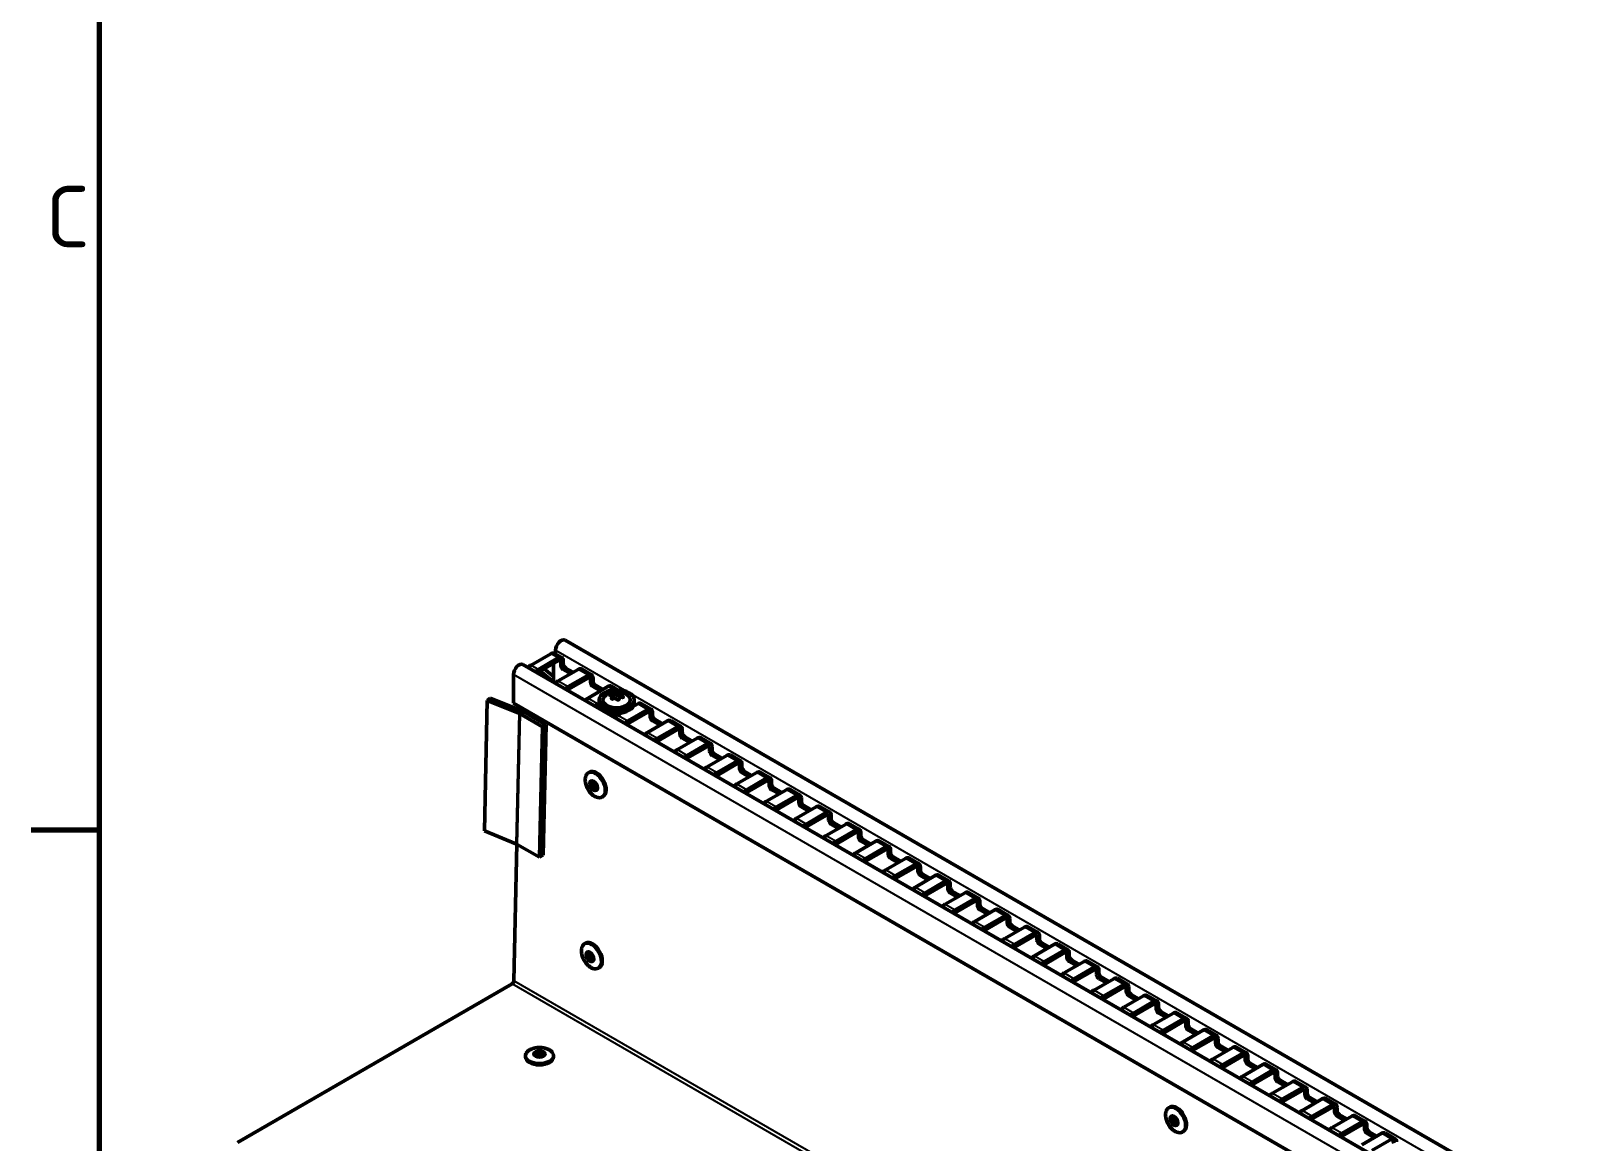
# Model space of a CAD drawing. Header units: millimetres. Extents: x 0 to 2181, y -65 to 1050.
# Drawn here: x 15.3 to 237, y 305.6 to 464 of the extents above; entities that cross this region are included whole.
import ezdxf

# ---------------------------------------------------------------- set-up
doc = ezdxf.new("R2010")
doc.units = ezdxf.units.MM
doc.header["$LTSCALE"] = 2.5
for name, color, linetype, lineweight in [('Rahmen (ISO)', 7, 'Continuous', 70), ('Sichtbar (ISO)', 7, 'Continuous', 50), ('Sichtbar schmal (ISO)', 7, 'Continuous', 25)]:
    doc.layers.add(name, color=color, linetype=linetype, lineweight=lineweight)
doc.styles.add('Notiztext (DIN)', font='isocpeur.ttf')

# ---------------------------------------------------------------- blocks, each defined once
blk = doc.blocks.new('Ränder Standardrahmen')
at = {"layer": 'Rahmen (ISO)'}
blk.add_line((10, 140), (6.1, 140), dxfattribs=at)
at = {"layer": 'Rahmen (ISO)', "flags": 128}
blk.add_lwpolyline([(10, 10), (10, 410), (584, 410), (584, 10), (10, 10)], dxfattribs=at)
at = {"layer": 'Rahmen (ISO)', "color": 179, "insert": (6.927, 173.25), "char_height": 3.5, "attachment_point": 7, "style": 'Notiztext (DIN)'}
blk.add_mtext('C', dxfattribs=at)

msp = doc.modelspace()

# ---------------------------------------------------------------- linework, layer by layer
at = {"layer": 'Sichtbar (ISO)'}
for p, q in [((444.575, 173.188), (91.375, 377.108)), ((86.516, 373.551), (89.344, 375.184)), ((90.905, 374.621), (89.844, 375.234)), ((90.017, 375.675), (90.017, 375.134)), ((438.564, 169.718), (85.365, 373.638)), ((87.576, 372.939), (90.405, 374.572)), ((90.405, 374.164), (87.576, 372.531)), ((87.709, 372.607), (87.709, 372.285)), ((89.698, 371.171), (87.854, 372.691)), ((88.393, 373.002), (89.698, 371.926)), ((89.698, 371.137), (89.698, 373.755)), ((93.233, 372.939), (90.405, 371.306)), ((90.758, 373.551), (90.758, 373.96)), ((91.112, 374.164), (91.112, 373.755)), ((92.173, 372.327), (91.112, 372.939)), ((91.465, 373.143), (92.526, 372.531)), ((95.147, 372.172), (93.733, 372.988)), ((84.007, 372.205), (84.007, 368.122)), ((91.819, 370.489), (94.647, 372.122)), ((94.647, 371.714), (91.819, 370.081)), ((97.476, 370.489), (94.647, 368.856)), ((95.001, 371.102), (95.001, 371.51)), ((95.354, 371.714), (95.354, 371.306)), ((96.415, 369.877), (95.354, 370.489)), ((95.708, 370.694), (96.769, 370.081)), ((98.854, 370.032), (97.976, 370.539)), ((80.28, 368.527), (79.863, 349.922)), ((80.71, 368.866), (80.28, 368.527)), ((80.28, 368.527), (84.785, 366.685)), ((85.215, 367.024), (80.71, 368.866)), ((96.213, 368.591), (96.213, 368.142)), ((98.062, 368.726), (98.062, 369.039)), ((98.35, 369.331), (98.35, 369.62)), ((99.077, 368.707), (99.077, 368.712)), ((99.364, 369.043), (99.364, 369.372)), ((101.213, 368.591), (101.213, 368.142)), ((84.007, 368.122), (437.206, 164.202)), ((84.95, 367.578), (84.94, 367.136)), ((84.952, 366.604), (88.134, 364.767)), ((85.482, 366.894), (88.664, 365.057)), ((96.062, 368.04), (96.213, 368.128)), ((96.298, 367.768), (96.062, 367.632)), ((97.983, 366.553), (97.983, 366.415)), ((98.16, 366.443), (98.008, 366.537)), ((99.534, 366.779), (98.89, 366.407)), ((100.304, 365.59), (103.133, 367.223)), ((103.133, 366.815), (100.304, 365.182)), ((101.718, 368.04), (101.075, 367.668)), ((103.633, 367.273), (102.218, 368.089)), ((103.486, 366.203), (103.486, 366.611)), ((103.84, 366.815), (103.84, 366.407)), ((88.134, 364.767), (87.717, 346.161)), ((88.134, 364.767), (88.664, 365.057)), ((88.664, 365.057), (88.247, 346.451)), ((105.961, 365.59), (103.133, 363.957)), ((104.9, 364.978), (103.84, 365.59)), ((104.193, 365.795), (105.254, 365.182)), ((104.547, 363.141), (107.375, 364.774)), ((107.375, 364.366), (104.547, 362.733)), ((107.875, 364.823), (106.461, 365.64)), ((107.729, 363.753), (107.729, 364.162)), ((108.082, 364.366), (108.082, 363.957)), ((110.204, 363.141), (107.375, 361.508)), ((109.143, 362.529), (108.082, 363.141)), ((108.436, 363.345), (109.497, 362.733)), ((108.79, 360.691), (111.618, 362.324)), ((111.618, 361.916), (108.79, 360.283)), ((112.118, 362.374), (110.704, 363.19)), ((111.972, 361.304), (111.972, 361.712)), ((112.325, 361.916), (112.325, 361.508)), ((114.446, 360.691), (111.618, 359.058)), ((113.386, 360.079), (112.325, 360.691)), ((112.679, 360.896), (113.739, 360.283)), ((113.032, 358.242), (115.861, 359.875)), ((115.861, 359.467), (113.032, 357.834)), ((116.361, 359.924), (114.946, 360.741)), ((116.568, 359.467), (116.568, 359.058)), ((94.74, 358.255), (94.845, 358.313)), ((118.689, 358.242), (115.861, 356.609)), ((116.214, 358.854), (116.214, 359.263)), ((117.628, 357.63), (116.568, 358.242)), ((116.921, 358.446), (117.982, 357.834)), ((117.275, 355.792), (120.103, 357.425)), ((120.603, 357.475), (119.189, 358.292)), ((120.103, 357.017), (117.275, 355.384)), ((122.932, 355.792), (120.103, 354.159)), ((120.457, 356.405), (120.457, 356.813)), ((120.81, 357.017), (120.81, 356.609)), ((121.871, 355.18), (120.81, 355.792)), ((121.164, 355.997), (122.225, 355.384)), ((121.517, 353.343), (124.346, 354.976)), ((124.846, 355.026), (123.432, 355.842)), ((96.66, 354.746), (96.765, 354.804)), ((124.346, 354.568), (121.517, 352.935)), ((127.174, 353.343), (124.346, 351.71)), ((124.699, 353.955), (124.699, 354.364)), ((125.053, 354.568), (125.053, 354.159)), ((126.114, 352.731), (125.053, 353.343)), ((125.407, 353.547), (126.467, 352.935)), ((129.089, 352.576), (127.674, 353.393)), ((125.76, 350.894), (128.589, 352.526)), ((128.589, 352.118), (125.76, 350.485)), ((131.417, 350.894), (128.589, 349.261)), ((128.942, 351.506), (128.942, 351.914)), ((129.296, 352.118), (129.296, 351.71)), ((130.356, 350.281), (129.296, 350.894)), ((129.649, 351.098), (130.71, 350.485)), ((133.331, 350.127), (131.917, 350.943)), ((79.863, 349.922), (84.368, 348.08)), ((130.003, 348.444), (132.831, 350.077)), ((132.831, 349.669), (130.003, 348.036)), ((135.66, 348.444), (132.831, 346.811)), ((133.185, 349.056), (133.185, 349.465)), ((133.538, 349.669), (133.538, 349.261)), ((134.599, 347.832), (133.538, 348.444)), ((133.892, 348.648), (134.952, 348.036)), ((137.574, 347.677), (136.16, 348.494)), ((84.512, 348.011), (84.077, 328.555)), ((84.535, 347.998), (87.717, 346.161)), ((87.717, 346.161), (88.247, 346.451)), ((134.245, 345.995), (137.074, 347.628)), ((137.074, 347.219), (134.245, 345.586)), ((139.902, 345.995), (137.074, 344.362)), ((137.427, 346.607), (137.427, 347.015)), ((137.781, 347.219), (137.781, 346.811)), ((138.842, 345.382), (137.781, 345.995)), ((138.134, 346.199), (139.195, 345.586)), ((141.816, 345.228), (140.402, 346.044)), ((138.488, 343.545), (141.316, 345.178)), ((141.316, 344.77), (138.488, 343.137)), ((141.67, 344.157), (141.67, 344.566)), ((142.024, 344.77), (142.024, 344.362)), ((144.145, 343.545), (141.316, 341.912)), ((143.084, 342.933), (142.024, 343.545)), ((142.377, 343.749), (143.438, 343.137)), ((142.731, 341.096), (145.559, 342.729)), ((145.559, 342.32), (142.731, 340.687)), ((146.059, 342.778), (144.645, 343.595)), ((145.913, 341.708), (145.913, 342.116)), ((146.266, 342.32), (146.266, 341.912)), ((148.388, 341.096), (145.559, 339.463)), ((147.327, 340.483), (146.266, 341.096)), ((146.62, 341.3), (147.68, 340.687)), ((146.973, 338.646), (149.802, 340.279)), ((149.802, 339.871), (146.973, 338.238)), ((150.302, 340.329), (148.888, 341.145)), ((150.155, 339.258), (150.155, 339.667)), ((150.509, 339.871), (150.509, 339.463)), ((152.63, 338.646), (149.802, 337.013)), ((151.569, 338.034), (150.509, 338.646)), ((150.862, 338.85), (151.923, 338.238)), ((151.216, 336.197), (154.044, 337.83)), ((154.044, 337.421), (151.216, 335.788)), ((154.544, 337.879), (153.13, 338.696)), ((154.398, 336.809), (154.398, 337.217)), ((154.751, 337.421), (154.751, 337.013)), ((156.873, 336.197), (154.044, 334.564)), ((155.812, 335.584), (154.751, 336.197)), ((155.105, 336.401), (156.166, 335.788)), ((155.459, 333.747), (158.287, 335.38)), ((158.287, 334.972), (155.459, 333.339)), ((158.787, 335.43), (157.373, 336.246)), ((158.994, 334.972), (158.994, 334.564)), ((94.194, 333.862), (94.299, 333.919)), ((161.115, 333.747), (158.287, 332.114)), ((158.641, 334.359), (158.641, 334.768)), ((160.055, 333.135), (158.994, 333.747)), ((159.348, 333.951), (160.408, 333.339)), ((159.701, 331.298), (162.53, 332.931)), ((163.03, 332.98), (161.615, 333.797)), ((162.53, 332.522), (159.701, 330.889)), ((165.358, 331.298), (162.53, 329.665)), ((162.883, 331.91), (162.883, 332.318)), ((163.237, 332.522), (163.237, 332.114)), ((164.297, 330.685), (163.237, 331.298)), ((163.59, 331.502), (164.651, 330.889)), ((163.944, 328.848), (166.772, 330.481)), ((167.272, 330.531), (165.858, 331.347)), ((96.114, 330.352), (96.219, 330.41)), ((166.772, 330.073), (163.944, 328.44)), ((169.601, 328.848), (166.772, 327.215)), ((167.126, 329.46), (167.126, 329.869)), ((167.479, 330.073), (167.479, 329.665)), ((168.54, 328.236), (167.479, 328.848)), ((167.833, 329.052), (168.894, 328.44)), ((171.515, 328.081), (170.101, 328.898)), ((83.812, 328.103), (44.674, 305.507)), ((168.186, 326.399), (171.015, 328.032)), ((171.015, 327.623), (168.186, 325.99)), ((173.843, 326.399), (171.015, 324.766)), ((171.368, 327.011), (171.368, 327.419)), ((171.722, 327.623), (171.722, 327.215)), ((172.783, 325.786), (171.722, 326.399)), ((172.076, 326.603), (173.136, 325.99)), ((175.758, 325.632), (174.343, 326.448)), ((172.429, 323.949), (175.258, 325.582)), ((175.258, 325.174), (172.429, 323.541)), ((178.086, 323.949), (175.258, 322.316)), ((175.611, 324.561), (175.611, 324.97)), ((175.965, 325.174), (175.965, 324.766)), ((177.025, 323.337), (175.965, 323.949)), ((176.318, 324.153), (177.379, 323.541)), ((180, 323.182), (178.586, 323.999)), ((176.672, 321.5), (179.5, 323.133)), ((179.5, 322.724), (176.672, 321.091)), ((179.854, 322.112), (179.854, 322.52)), ((180.207, 322.724), (180.207, 322.316)), ((180.561, 321.704), (181.622, 321.091)), ((182.329, 321.5), (179.5, 319.867)), ((181.268, 320.887), (180.207, 321.5)), ((180.914, 319.05), (183.743, 320.683)), ((183.743, 320.275), (180.914, 318.642)), ((184.243, 320.733), (182.829, 321.549)), ((184.096, 319.663), (184.096, 320.071)), ((184.45, 320.275), (184.45, 319.867)), ((85.719, 317.704), (85.719, 317.826)), ((89.719, 317.704), (89.719, 317.826)), ((186.571, 319.05), (183.743, 317.417)), ((185.511, 318.438), (184.45, 319.05)), ((184.804, 319.254), (185.864, 318.642)), ((185.157, 316.601), (187.985, 318.234)), ((187.985, 317.825), (185.157, 316.192)), ((188.485, 318.283), (187.071, 319.1)), ((188.339, 317.213), (188.339, 317.621)), ((188.693, 317.825), (188.693, 317.417)), ((190.814, 316.601), (187.985, 314.968)), ((189.753, 315.988), (188.693, 316.601)), ((189.046, 316.805), (190.107, 316.192)), ((189.4, 314.151), (192.228, 315.784)), ((192.228, 315.376), (189.4, 313.743)), ((192.728, 315.834), (191.314, 316.65)), ((192.582, 314.764), (192.582, 315.172)), ((192.935, 315.376), (192.935, 314.968)), ((195.057, 314.151), (192.228, 312.518)), ((193.996, 313.539), (192.935, 314.151)), ((193.289, 314.355), (194.349, 313.743)), ((193.642, 311.702), (196.471, 313.335)), ((196.471, 312.926), (193.642, 311.293)), ((196.971, 313.384), (195.557, 314.201)), ((196.824, 312.314), (196.824, 312.722)), ((197.178, 312.926), (197.178, 312.518)), ((177.471, 310.49), (177.577, 310.548)), ((199.299, 311.702), (196.471, 310.069)), ((198.239, 311.089), (197.178, 311.702)), ((197.531, 311.906), (198.592, 311.293)), ((197.885, 309.252), (200.713, 310.885)), ((201.213, 310.935), (199.799, 311.751)), ((200.713, 310.477), (197.885, 308.844)), ((203.542, 309.252), (200.713, 307.619)), ((201.067, 309.865), (201.067, 310.273)), ((201.421, 310.477), (201.421, 310.069)), ((202.481, 308.64), (201.421, 309.252)), ((201.774, 309.456), (202.835, 308.844)), ((202.128, 306.803), (204.956, 308.436)), ((205.456, 308.485), (204.042, 309.302)), ((179.391, 306.981), (179.497, 307.039)), ((204.956, 308.027), (202.128, 306.394)), ((207.784, 306.803), (204.956, 305.17)), ((205.31, 307.415), (205.31, 307.823)), ((205.663, 308.027), (205.663, 307.619)), ((206.724, 306.19), (205.663, 306.803)), ((206.017, 307.007), (207.077, 306.394)), ((209.699, 306.036), (208.284, 306.852)), ((206.37, 304.353), (209.199, 305.986))]:
    msp.add_line(p, q, dxfattribs=at)
msp.add_arc((98.713, 367.121), 2.65, 56.29464, 123.70536, dxfattribs=at)
for centre, major_axis, ratio, start_param, end_param in [((90.813, 376.134), (0.562, 0.974), 0.5773503, 0, 2.3561945), ((89.344, 374.368), (0.5, 0.866), 0.5773503, 0, 0.7853982), ((84.802, 372.664), (0.562, 0.974), 0.5773503, 0, 2.3561945), ((86.516, 372.735), (0.5, 0.866), 0.5773503, 0.7853982, 1.3623182), ((87.576, 372.122), (0.5, 0.866), 0.5773503, 0.7853982, 1.3623182), ((90.405, 373.755), (0.5, 0.866), 0.5773503, 5.4977871, 7.0685835), ((90.405, 373.755), (0.25, 0.433), 0.5773503, 5.4977871, 7.0685835), ((91.112, 373.347), (0.25, -0.433), 0.5773503, 3.9269908, 5.4977871), ((91.465, 373.551), (-0.25, 0.433), 0.5773503, 0.7853982, 2.3561945), ((93.233, 372.122), (0.5, 0.866), 0.5773503, 0, 0.7853982), ((87.576, 372.122), (-0.25, -0.433), 0.5773503, 3.9269908, 4.2856084), ((90.405, 370.489), (-0.5, -0.866), 0.5773503, 3.9269908, 4.5039109), ((91.819, 369.673), (0.5, 0.866), 0.5773503, 0.7853982, 1.3623182), ((94.647, 371.306), (0.5, 0.866), 0.5773503, 5.4977871, 7.0685835), ((94.647, 371.306), (0.25, 0.433), 0.5773503, 5.4977871, 7.0685835), ((95.354, 370.898), (0.25, -0.433), 0.5773503, 3.9269908, 5.4977871), ((95.708, 371.102), (-0.25, 0.433), 0.5773503, 0.7853982, 2.3561945), ((97.476, 369.673), (0.5, 0.866), 0.5773503, 0, 0.7853982), ((91.819, 369.673), (-0.25, -0.433), 0.5773503, 3.9269908, 4.2856084), ((94.647, 368.04), (-0.5, -0.866), 0.5773503, 3.9269908, 4.5039109), ((98.713, 368.591), (1.945, 0), 0.5773503, 2.4281545, 6.9966235), ((97.927, 369.331), (0.423, 0), 0.5773503, 5.0125942, 6.2831853), ((98.501, 369.333), (-0.151, 0), 0.5773503, 3.6580464, 6.2692715), ((99.001, 369.497), (-0.423, 0), 0.5773503, 0.5164537, 2.1015401), ((99.292, 369.211), (-0.152, 0), 0.5773503, 4.2136406, 5.2431328), ((99.787, 369.043), (-0.423, 0), 0.5773503, 0, 0.2923921), ((101.718, 367.223), (0.5, 0.866), 0.5773503, 0, 0.7853982), ((84.068, 366.12), (1.25, -0.028), 0.5620392, 0.7981499, 0.9726828), ((84.068, 366.12), (-1.999, 0.045), 0.5620392, 3.9397425, 4.1142755), ((96.062, 367.223), (0.5, 0.866), 0.5773503, 0.7853982, 1.3623182), ((96.062, 367.223), (-0.25, -0.433), 0.5773503, 3.9269908, 4.2856084), ((98.713, 368.142), (2.5, 0), 0.5773503, 3.1415927, 6.2831853), ((98.713, 366.734), (-0.961, 0.167), 0.4381072, 0.2118369, 1.6700446), ((98.713, 366.203), (-0.961, 0.167), 0.4381072, 5.6981052, 6.0515341), ((98.688, 366.59), (-0.719, 0.125), 0.4381072, 0.8253758, 1.6591027), ((98.89, 365.59), (-0.5, -0.866), 0.5773503, 3.9269908, 4.5039109), ((98.713, 366.869), (0.728, -0.117), 0.4397801, 6.1779393, 6.3097207), ((98.738, 366.877), (0.719, -0.125), 0.4381072, 6.2147063, 6.3198652), ((103.133, 366.407), (0.5, 0.866), 0.5773503, 5.4977871, 7.0685835), ((103.133, 366.407), (0.25, 0.433), 0.5773503, 5.4977871, 7.0685835), ((103.84, 365.999), (0.25, -0.433), 0.5773503, 3.9269908, 5.4977871), ((104.193, 366.203), (-0.25, 0.433), 0.5773503, 0.7853982, 2.3561945), ((100.304, 364.774), (0.5, 0.866), 0.5773503, 0.7853982, 1.3623182), ((100.304, 364.774), (-0.25, -0.433), 0.5773503, 3.9269908, 4.2856084), ((103.133, 363.141), (-0.5, -0.866), 0.5773503, 3.9269908, 4.5039109), ((105.961, 364.774), (0.5, 0.866), 0.5773503, 0, 0.7853982), ((107.375, 363.957), (0.5, 0.866), 0.5773503, 5.4977871, 7.0685835), ((107.375, 363.957), (0.25, 0.433), 0.5773503, 5.4977871, 7.0685835), ((108.082, 363.549), (0.25, -0.433), 0.5773503, 3.9269908, 5.4977871), ((108.436, 363.753), (-0.25, 0.433), 0.5773503, 0.7853982, 2.3561945), ((104.547, 362.324), (0.5, 0.866), 0.5773503, 0.7853982, 1.3623182), ((104.547, 362.324), (-0.25, -0.433), 0.5773503, 3.9269908, 4.2856084), ((107.375, 360.691), (-0.5, -0.866), 0.5773503, 3.9269908, 4.5039109), ((110.204, 362.324), (0.5, 0.866), 0.5773503, 0, 0.7853982), ((111.618, 361.508), (0.5, 0.866), 0.5773503, 5.4977871, 7.0685835), ((111.618, 361.508), (0.25, 0.433), 0.5773503, 5.4977871, 7.0685835), ((112.679, 361.304), (-0.25, 0.433), 0.5773503, 0.7853982, 2.3561945), ((108.79, 359.875), (0.5, 0.866), 0.5773503, 0.7853982, 1.3623182), ((108.79, 359.875), (-0.25, -0.433), 0.5773503, 3.9269908, 4.2856084), ((112.325, 361.1), (0.25, -0.433), 0.5773503, 3.9269908, 5.4977871), ((114.446, 359.875), (0.5, 0.866), 0.5773503, 0, 0.7853982), ((115.861, 359.058), (0.5, 0.866), 0.5773503, 5.4977871, 7.0685835), ((115.861, 359.058), (0.25, 0.433), 0.5773503, 5.4977871, 7.0685835), ((95.805, 356.558), (-0.96, 1.755), 0.5922657, 3.1415927, 6.2831853), ((111.618, 358.242), (-0.5, -0.866), 0.5773503, 3.9269908, 4.5039109), ((113.032, 357.425), (0.5, 0.866), 0.5773503, 0.7853982, 1.3623182), ((113.032, 357.425), (-0.25, -0.433), 0.5773503, 3.9269908, 4.2856084), ((116.568, 358.65), (0.25, -0.433), 0.5773503, 3.9269908, 5.4977871), ((116.921, 358.854), (-0.25, 0.433), 0.5773503, 0.7853982, 2.3561945), ((118.689, 357.425), (0.5, 0.866), 0.5773503, 0, 0.7853982), ((120.103, 356.609), (0.5, 0.866), 0.5773503, 5.4977871, 7.0685835), ((120.103, 356.609), (0.25, 0.433), 0.5773503, 5.4977871, 7.0685835), ((95.805, 356.558), (0.36, -0.658), 0.5922657, 3.6122592, 5.8125188), ((115.861, 355.792), (-0.5, -0.866), 0.5773503, 3.9269908, 4.5039109), ((117.275, 354.976), (0.5, 0.866), 0.5773503, 0.7853982, 1.3623182), ((117.275, 354.976), (-0.25, -0.433), 0.5773503, 3.9269908, 4.2856084), ((120.81, 356.201), (0.25, -0.433), 0.5773503, 3.9269908, 5.4977871), ((121.164, 356.405), (-0.25, 0.433), 0.5773503, 0.7853982, 2.3561945), ((122.932, 354.976), (0.5, 0.866), 0.5773503, 0, 0.7853982), ((124.346, 354.159), (0.5, 0.866), 0.5773503, 5.4977871, 7.0685835), ((120.103, 353.343), (-0.5, -0.866), 0.5773503, 3.9269908, 4.5039109), ((121.517, 352.526), (0.5, 0.866), 0.5773503, 0.7853982, 1.3623182), ((121.517, 352.526), (-0.25, -0.433), 0.5773503, 3.9269908, 4.2856084), ((124.346, 354.159), (0.25, 0.433), 0.5773503, 5.4977871, 7.0685835), ((125.053, 353.751), (0.25, -0.433), 0.5773503, 3.9269908, 5.4977871), ((125.407, 353.955), (-0.25, 0.433), 0.5773503, 0.7853982, 2.3561945), ((127.174, 352.526), (0.5, 0.866), 0.5773503, 0, 0.7853982), ((128.589, 351.71), (0.5, 0.866), 0.5773503, 5.4977871, 7.0685835), ((124.346, 350.894), (-0.5, -0.866), 0.5773503, 3.9269908, 4.5039109), ((125.76, 350.077), (0.5, 0.866), 0.5773503, 0.7853982, 1.3623182), ((125.76, 350.077), (-0.25, -0.433), 0.5773503, 3.9269908, 4.2856084), ((128.589, 351.71), (0.25, 0.433), 0.5773503, 5.4977871, 7.0685835), ((129.296, 351.302), (0.25, -0.433), 0.5773503, 3.9269908, 5.4977871), ((129.649, 351.506), (-0.25, 0.433), 0.5773503, 0.7853982, 2.3561945), ((131.417, 350.077), (0.5, 0.866), 0.5773503, 0, 0.7853982), ((128.589, 348.444), (-0.5, -0.866), 0.5773503, 3.9269908, 4.5039109), ((130.003, 347.628), (0.5, 0.866), 0.5773503, 0.7853982, 1.3623182), ((132.831, 349.261), (0.5, 0.866), 0.5773503, 5.4977871, 7.0685835), ((132.831, 349.261), (0.25, 0.433), 0.5773503, 5.4977871, 7.0685835), ((133.538, 348.852), (0.25, -0.433), 0.5773503, 3.9269908, 5.4977871), ((133.892, 349.056), (-0.25, 0.433), 0.5773503, 0.7853982, 2.3561945), ((135.66, 347.628), (0.5, 0.866), 0.5773503, 0, 0.7853982), ((83.652, 347.515), (1.25, -0.028), 0.5620392, 0.7981499, 0.9726828), ((130.003, 347.628), (-0.25, -0.433), 0.5773503, 3.9269908, 4.2856084), ((132.831, 345.995), (-0.5, -0.866), 0.5773503, 3.9269908, 4.5039109), ((134.245, 345.178), (0.5, 0.866), 0.5773503, 0.7853982, 1.3623182), ((137.074, 346.811), (0.5, 0.866), 0.5773503, 5.4977871, 7.0685835), ((137.074, 346.811), (0.25, 0.433), 0.5773503, 5.4977871, 7.0685835), ((137.781, 346.403), (0.25, -0.433), 0.5773503, 3.9269908, 5.4977871), ((138.134, 346.607), (-0.25, 0.433), 0.5773503, 0.7853982, 2.3561945), ((139.902, 345.178), (0.5, 0.866), 0.5773503, 0, 0.7853982), ((134.245, 345.178), (-0.25, -0.433), 0.5773503, 3.9269908, 4.2856084), ((137.074, 343.545), (-0.5, -0.866), 0.5773503, 3.9269908, 4.5039109), ((141.316, 344.362), (0.5, 0.866), 0.5773503, 5.4977871, 7.0685835), ((141.316, 344.362), (0.25, 0.433), 0.5773503, 5.4977871, 7.0685835), ((142.024, 343.953), (0.25, -0.433), 0.5773503, 3.9269908, 5.4977871), ((142.377, 344.157), (-0.25, 0.433), 0.5773503, 0.7853982, 2.3561945), ((138.488, 342.729), (0.5, 0.866), 0.5773503, 0.7853982, 1.3623182), ((138.488, 342.729), (-0.25, -0.433), 0.5773503, 3.9269908, 4.2856084), ((141.316, 341.096), (-0.5, -0.866), 0.5773503, 3.9269908, 4.5039109), ((144.145, 342.729), (0.5, 0.866), 0.5773503, 0, 0.7853982), ((145.559, 341.912), (0.5, 0.866), 0.5773503, 5.4977871, 7.0685835), ((145.559, 341.912), (0.25, 0.433), 0.5773503, 5.4977871, 7.0685835), ((146.266, 341.504), (0.25, -0.433), 0.5773503, 3.9269908, 5.4977871), ((146.62, 341.708), (-0.25, 0.433), 0.5773503, 0.7853982, 2.3561945), ((142.731, 340.279), (0.5, 0.866), 0.5773503, 0.7853982, 1.3623182), ((142.731, 340.279), (-0.25, -0.433), 0.5773503, 3.9269908, 4.2856084), ((145.559, 338.646), (-0.5, -0.866), 0.5773503, 3.9269908, 4.5039109), ((148.388, 340.279), (0.5, 0.866), 0.5773503, 0, 0.7853982), ((149.802, 339.463), (0.5, 0.866), 0.5773503, 5.4977871, 7.0685835), ((149.802, 339.463), (0.25, 0.433), 0.5773503, 5.4977871, 7.0685835), ((150.862, 339.258), (-0.25, 0.433), 0.5773503, 0.7853982, 2.3561945), ((146.973, 337.83), (0.5, 0.866), 0.5773503, 0.7853982, 1.3623182), ((146.973, 337.83), (-0.25, -0.433), 0.5773503, 3.9269908, 4.2856084), ((150.509, 339.054), (0.25, -0.433), 0.5773503, 3.9269908, 5.4977871), ((152.63, 337.83), (0.5, 0.866), 0.5773503, 0, 0.7853982), ((154.044, 337.013), (0.5, 0.866), 0.5773503, 5.4977871, 7.0685835), ((154.044, 337.013), (0.25, 0.433), 0.5773503, 5.4977871, 7.0685835), ((149.802, 336.197), (-0.5, -0.866), 0.5773503, 3.9269908, 4.5039109), ((151.216, 335.38), (0.5, 0.866), 0.5773503, 0.7853982, 1.3623182), ((151.216, 335.38), (-0.25, -0.433), 0.5773503, 3.9269908, 4.2856084), ((154.751, 336.605), (0.25, -0.433), 0.5773503, 3.9269908, 5.4977871), ((155.105, 336.809), (-0.25, 0.433), 0.5773503, 0.7853982, 2.3561945), ((156.873, 335.38), (0.5, 0.866), 0.5773503, 0, 0.7853982), ((158.287, 334.564), (0.5, 0.866), 0.5773503, 5.4977871, 7.0685835), ((158.287, 334.564), (0.25, 0.433), 0.5773503, 5.4977871, 7.0685835), ((95.259, 332.165), (-0.96, 1.755), 0.5922657, 3.1415927, 6.2831853), ((154.044, 333.747), (-0.5, -0.866), 0.5773503, 3.9269908, 4.5039109), ((155.459, 332.931), (0.5, 0.866), 0.5773503, 0.7853982, 1.3623182), ((155.459, 332.931), (-0.25, -0.433), 0.5773503, 3.9269908, 4.2856084), ((158.994, 334.155), (0.25, -0.433), 0.5773503, 3.9269908, 5.4977871), ((159.348, 334.359), (-0.25, 0.433), 0.5773503, 0.7853982, 2.3561945), ((161.115, 332.931), (0.5, 0.866), 0.5773503, 0, 0.7853982), ((162.53, 332.114), (0.5, 0.866), 0.5773503, 5.4977871, 7.0685835), ((95.259, 332.165), (0.36, -0.658), 0.5922657, 3.6122592, 5.8125188), ((158.287, 331.298), (-0.5, -0.866), 0.5773503, 3.9269908, 4.5039109), ((159.701, 330.481), (0.5, 0.866), 0.5773503, 0.7853982, 1.3623182), ((159.701, 330.481), (-0.25, -0.433), 0.5773503, 3.9269908, 4.2856084), ((162.53, 332.114), (0.25, 0.433), 0.5773503, 5.4977871, 7.0685835), ((163.237, 331.706), (0.25, -0.433), 0.5773503, 3.9269908, 5.4977871), ((163.59, 331.91), (-0.25, 0.433), 0.5773503, 0.7853982, 2.3561945), ((165.358, 330.481), (0.5, 0.866), 0.5773503, 0, 0.7853982), ((166.772, 329.665), (0.5, 0.866), 0.5773503, 5.4977871, 7.0685835), ((83.812, 328.41), (-0.187, -0.325), 0.5773503, 0.7853982, 2.3300146), ((162.53, 328.848), (-0.5, -0.866), 0.5773503, 3.9269908, 4.5039109), ((163.944, 328.032), (0.5, 0.866), 0.5773503, 0.7853982, 1.3623182), ((163.944, 328.032), (-0.25, -0.433), 0.5773503, 3.9269908, 4.2856084), ((166.772, 329.665), (0.25, 0.433), 0.5773503, 5.4977871, 7.0685835), ((167.479, 329.256), (0.25, -0.433), 0.5773503, 3.9269908, 5.4977871), ((167.833, 329.46), (-0.25, 0.433), 0.5773503, 0.7853982, 2.3561945), ((169.601, 328.032), (0.5, 0.866), 0.5773503, 0, 0.7853982), ((171.015, 327.215), (0.5, 0.866), 0.5773503, 5.4977871, 7.0685835), ((166.772, 326.399), (-0.5, -0.866), 0.5773503, 3.9269908, 4.5039109), ((168.186, 325.582), (0.5, 0.866), 0.5773503, 0.7853982, 1.3623182), ((171.015, 327.215), (0.25, 0.433), 0.5773503, 5.4977871, 7.0685835), ((171.722, 326.807), (0.25, -0.433), 0.5773503, 3.9269908, 5.4977871), ((172.076, 327.011), (-0.25, 0.433), 0.5773503, 0.7853982, 2.3561945), ((173.843, 325.582), (0.5, 0.866), 0.5773503, 0, 0.7853982), ((168.186, 325.582), (-0.25, -0.433), 0.5773503, 3.9269908, 4.2856084), ((171.015, 323.949), (-0.5, -0.866), 0.5773503, 3.9269908, 4.5039109), ((172.429, 323.133), (0.5, 0.866), 0.5773503, 0.7853982, 1.3623182), ((175.258, 324.766), (0.5, 0.866), 0.5773503, 5.4977871, 7.0685835), ((175.258, 324.766), (0.25, 0.433), 0.5773503, 5.4977871, 7.0685835), ((175.965, 324.357), (0.25, -0.433), 0.5773503, 3.9269908, 5.4977871), ((176.318, 324.561), (-0.25, 0.433), 0.5773503, 0.7853982, 2.3561945), ((178.086, 323.133), (0.5, 0.866), 0.5773503, 0, 0.7853982), ((172.429, 323.133), (-0.25, -0.433), 0.5773503, 3.9269908, 4.2856084), ((175.258, 321.5), (-0.5, -0.866), 0.5773503, 3.9269908, 4.5039109), ((179.5, 322.316), (0.5, 0.866), 0.5773503, 5.4977871, 7.0685835), ((179.5, 322.316), (0.25, 0.433), 0.5773503, 5.4977871, 7.0685835), ((180.207, 321.908), (0.25, -0.433), 0.5773503, 3.9269908, 5.4977871), ((180.561, 322.112), (-0.25, 0.433), 0.5773503, 0.7853982, 2.3561945), ((182.329, 320.683), (0.5, 0.866), 0.5773503, 0, 0.7853982), ((176.672, 320.683), (0.5, 0.866), 0.5773503, 0.7853982, 1.3623182), ((176.672, 320.683), (-0.25, -0.433), 0.5773503, 3.9269908, 4.2856084), ((179.5, 319.05), (-0.5, -0.866), 0.5773503, 3.9269908, 4.5039109), ((183.743, 319.867), (0.5, 0.866), 0.5773503, 5.4977871, 7.0685835), ((183.743, 319.867), (0.25, 0.433), 0.5773503, 5.4977871, 7.0685835), ((184.45, 319.458), (0.25, -0.433), 0.5773503, 3.9269908, 5.4977871), ((184.804, 319.663), (-0.25, 0.433), 0.5773503, 0.7853982, 2.3561945), ((87.719, 317.704), (2, 0), 0.5773503, 3.1415927, 6.2831853), ((87.719, 317.704), (-0.75, 0), 0.5773503, 3.6324753, 5.7923026), ((180.914, 318.234), (0.5, 0.866), 0.5773503, 0.7853982, 1.3623182), ((180.914, 318.234), (-0.25, -0.433), 0.5773503, 3.9269908, 4.2856084), ((183.743, 316.601), (-0.5, -0.866), 0.5773503, 3.9269908, 4.5039109), ((186.571, 318.234), (0.5, 0.866), 0.5773503, 0, 0.7853982), ((187.985, 317.417), (0.5, 0.866), 0.5773503, 5.4977871, 7.0685835), ((187.985, 317.417), (0.25, 0.433), 0.5773503, 5.4977871, 7.0685835), ((188.693, 317.009), (0.25, -0.433), 0.5773503, 3.9269908, 5.4977871), ((189.046, 317.213), (-0.25, 0.433), 0.5773503, 0.7853982, 2.3561945), ((185.157, 315.784), (0.5, 0.866), 0.5773503, 0.7853982, 1.3623182), ((185.157, 315.784), (-0.25, -0.433), 0.5773503, 3.9269908, 4.2856084), ((187.985, 314.151), (-0.5, -0.866), 0.5773503, 3.9269908, 4.5039109), ((190.814, 315.784), (0.5, 0.866), 0.5773503, 0, 0.7853982), ((192.228, 314.968), (0.5, 0.866), 0.5773503, 5.4977871, 7.0685835), ((192.228, 314.968), (0.25, 0.433), 0.5773503, 5.4977871, 7.0685835), ((193.289, 314.764), (-0.25, 0.433), 0.5773503, 0.7853982, 2.3561945), ((189.4, 313.335), (0.5, 0.866), 0.5773503, 0.7853982, 1.3623182), ((189.4, 313.335), (-0.25, -0.433), 0.5773503, 3.9269908, 4.2856084), ((192.935, 314.559), (0.25, -0.433), 0.5773503, 3.9269908, 5.4977871), ((195.057, 313.335), (0.5, 0.866), 0.5773503, 0, 0.7853982), ((196.471, 312.518), (0.5, 0.866), 0.5773503, 5.4977871, 7.0685835), ((196.471, 312.518), (0.25, 0.433), 0.5773503, 5.4977871, 7.0685835), ((178.537, 308.793), (-0.96, 1.755), 0.5922657, 3.1415927, 6.2831853), ((192.228, 311.702), (-0.5, -0.866), 0.5773503, 3.9269908, 4.5039109), ((193.642, 310.885), (0.5, 0.866), 0.5773503, 0.7853982, 1.3623182), ((193.642, 310.885), (-0.25, -0.433), 0.5773503, 3.9269908, 4.2856084), ((197.178, 312.11), (0.25, -0.433), 0.5773503, 3.9269908, 5.4977871), ((197.531, 312.314), (-0.25, 0.433), 0.5773503, 0.7853982, 2.3561945), ((199.299, 310.885), (0.5, 0.866), 0.5773503, 0, 0.7853982), ((200.713, 310.069), (0.5, 0.866), 0.5773503, 5.4977871, 7.0685835), ((200.713, 310.069), (0.25, 0.433), 0.5773503, 5.4977871, 7.0685835), ((178.537, 308.793), (0.36, -0.658), 0.5922657, 3.6122592, 5.8125188), ((196.471, 309.252), (-0.5, -0.866), 0.5773503, 3.9269908, 4.5039109), ((197.885, 308.436), (0.5, 0.866), 0.5773503, 0.7853982, 1.3623182), ((197.885, 308.436), (-0.25, -0.433), 0.5773503, 3.9269908, 4.2856084), ((201.421, 309.66), (0.25, -0.433), 0.5773503, 3.9269908, 5.4977871), ((201.774, 309.865), (-0.25, 0.433), 0.5773503, 0.7853982, 2.3561945), ((203.542, 308.436), (0.5, 0.866), 0.5773503, 0, 0.7853982), ((204.956, 307.619), (0.5, 0.866), 0.5773503, 5.4977871, 7.0685835), ((200.713, 306.803), (-0.5, -0.866), 0.5773503, 3.9269908, 4.5039109), ((202.128, 305.986), (0.5, 0.866), 0.5773503, 0.7853982, 1.3623182), ((202.128, 305.986), (-0.25, -0.433), 0.5773503, 3.9269908, 4.2856084), ((204.956, 307.619), (0.25, 0.433), 0.5773503, 5.4977871, 7.0685835), ((205.663, 307.211), (0.25, -0.433), 0.5773503, 3.9269908, 5.4977871), ((206.017, 307.415), (-0.25, 0.433), 0.5773503, 0.7853982, 2.3561945), ((207.784, 305.986), (0.5, 0.866), 0.5773503, 0, 0.7853982), ((209.199, 305.17), (0.5, 0.866), 0.5773503, 5.4977871, 7.0685835), ((209.199, 305.17), (0.25, 0.433), 0.5773503, 5.4977871, 7.0685835)]:
    msp.add_ellipse(centre, major_axis=major_axis, ratio=ratio, start_param=start_param, end_param=end_param, dxfattribs=at)
for centre, major_axis, ratio in [((98.713, 368.591), (-2.5, 0), 0.5773503), ((95.452, 356.365), (-0.36, 0.658), 0.5922657), ((94.906, 331.971), (-0.36, 0.658), 0.5922657), ((87.719, 318.112), (0.75, 0), 0.5773503), ((178.183, 308.6), (-0.36, 0.658), 0.5922657)]:
    msp.add_ellipse(centre, major_axis=major_axis, ratio=ratio, dxfattribs=at)
for points, knots in [([(97.848, 369.212), (97.835, 369.212), (97.824, 369.214), (97.801, 369.22), (97.79, 369.225), (97.775, 369.24), (97.771, 369.249), (97.772, 369.269), (97.775, 369.28), (97.791, 369.303), (97.803, 369.315), (97.83, 369.336), (97.848, 369.346), (97.885, 369.363), (97.905, 369.37), (97.924, 369.375)], [-0.078250863, -0.078250863, -0.078250863, -0.078250863, -0.069556054, -0.069556054, -0.058040716, -0.058040716, -0.046525378, -0.046525378, -0.035046923, -0.035046923, -0.023568468, -0.023568468, -0.011784234, -0.011784234, 0, 0, 0, 0]), ([(98.004, 368.876), (98.03, 368.915), (98.05, 368.958), (98.066, 369.038), (98.062, 369.076), (98.035, 369.136), (98.01, 369.163), (97.941, 369.2), (97.898, 369.21), (97.852, 369.212), (97.85, 369.212), (97.848, 369.212)], [0.26898925, 0.26898925, 0.26898925, 0.26898925, 0.3015179, 0.3015179, 0.33404654, 0.33404654, 0.36652884, 0.36652884, 0.39901114, 0.39901114, 0.40027528, 0.40027528, 0.40027528, 0.40027528]), ([(97.924, 369.375), (97.976, 369.388), (98.032, 369.406), (98.137, 369.446), (98.185, 369.469), (98.263, 369.513), (98.296, 369.537), (98.339, 369.582), (98.35, 369.603), (98.35, 369.62), (98.35, 369.621), (98.35, 369.621)], [0.26898925, 0.26898925, 0.26898925, 0.26898925, 0.30150758, 0.30150758, 0.33402591, 0.33402591, 0.36651853, 0.36651853, 0.39901114, 0.39901114, 0.40027528, 0.40027528, 0.40027528, 0.40027528]), ([(98.211, 368.756), (98.199, 368.748), (98.185, 368.741), (98.154, 368.729), (98.133, 368.724), (98.094, 368.721), (98.074, 368.723), (98.042, 368.731), (98.026, 368.739), (98.002, 368.759), (97.993, 368.771), (97.983, 368.798), (97.982, 368.814), (97.988, 368.845), (97.995, 368.862), (98.004, 368.876)], [-0.078250863, -0.078250863, -0.078250863, -0.078250863, -0.069556054, -0.069556054, -0.058040716, -0.058040716, -0.046525378, -0.046525378, -0.035046923, -0.035046923, -0.023568468, -0.023568468, -0.011784234, -0.011784234, 0, 0, 0, 0]), ([(98.793, 368.666), (98.768, 368.705), (98.731, 368.742), (98.642, 368.799), (98.59, 368.818), (98.486, 368.834), (98.427, 368.833), (98.315, 368.81), (98.262, 368.787), (98.215, 368.758), (98.213, 368.757), (98.211, 368.756)], [0.26898925, 0.26898925, 0.26898925, 0.26898925, 0.3015179, 0.3015179, 0.33404654, 0.33404654, 0.36652884, 0.36652884, 0.39901114, 0.39901114, 0.40027528, 0.40027528, 0.40027528, 0.40027528]), ([(98.35, 369.621), (98.35, 369.626), (98.352, 369.631), (98.361, 369.641), (98.37, 369.648), (98.394, 369.659), (98.41, 369.665), (98.443, 369.673), (98.463, 369.676), (98.503, 369.681), (98.524, 369.682), (98.56, 369.681), (98.579, 369.679), (98.611, 369.674), (98.624, 369.67), (98.633, 369.665)], [-0.078250863, -0.078250863, -0.078250863, -0.078250863, -0.069556054, -0.069556054, -0.058040716, -0.058040716, -0.046525378, -0.046525378, -0.035046923, -0.035046923, -0.023568468, -0.023568468, -0.011784234, -0.011784234, 0, 0, 0, 0]), ([(98.633, 369.665), (98.659, 369.652), (98.695, 369.639), (98.784, 369.614), (98.836, 369.604), (98.941, 369.587), (98.999, 369.581), (99.111, 369.574), (99.165, 369.573), (99.212, 369.575), (99.213, 369.575), (99.215, 369.575)], [0.26898925, 0.26898925, 0.26898925, 0.26898925, 0.30150758, 0.30150758, 0.33402591, 0.33402591, 0.36651853, 0.36651853, 0.39901114, 0.39901114, 0.40027528, 0.40027528, 0.40027528, 0.40027528]), ([(99.077, 368.71), (99.077, 368.698), (99.075, 368.686), (99.066, 368.66), (99.057, 368.645), (99.032, 368.621), (99.016, 368.611), (98.983, 368.597), (98.964, 368.593), (98.924, 368.592), (98.904, 368.594), (98.867, 368.605), (98.848, 368.614), (98.816, 368.637), (98.803, 368.652), (98.793, 368.666)], [-0.078250408, -0.078250408, -0.078250408, -0.078250408, -0.069555599, -0.069555599, -0.058040261, -0.058040261, -0.046524923, -0.046524923, -0.035183882, -0.035183882, -0.02384284, -0.02384284, -0.01192142, -0.01192142, 0, 0, 0, 0]), ([(99.503, 368.956), (99.451, 368.969), (99.395, 368.976), (99.29, 368.967), (99.241, 368.952), (99.164, 368.909), (99.131, 368.877), (99.087, 368.802), (99.077, 368.758), (99.077, 368.713), (99.077, 368.711), (99.077, 368.71)], [0.26898925, 0.26898925, 0.26898925, 0.26898925, 0.3015179, 0.3015179, 0.33404654, 0.33404654, 0.36652884, 0.36652884, 0.39901114, 0.39901114, 0.40027528, 0.40027528, 0.40027528, 0.40027528]), ([(99.215, 369.575), (99.228, 369.575), (99.241, 369.575), (99.273, 369.572), (99.293, 369.569), (99.333, 369.559), (99.352, 369.553), (99.385, 369.539), (99.4, 369.531), (99.424, 369.514), (99.433, 369.505), (99.443, 369.489), (99.445, 369.481), (99.439, 369.466), (99.432, 369.46), (99.422, 369.455)], [-0.078250408, -0.078250408, -0.078250408, -0.078250408, -0.069555599, -0.069555599, -0.058040261, -0.058040261, -0.046524923, -0.046524923, -0.035183882, -0.035183882, -0.02384284, -0.02384284, -0.01192142, -0.01192142, 0, 0, 0, 0]), ([(99.422, 369.455), (99.396, 369.443), (99.377, 369.424), (99.361, 369.375), (99.364, 369.345), (99.392, 369.285), (99.417, 369.251), (99.485, 369.184), (99.529, 369.151), (99.575, 369.121), (99.577, 369.12), (99.578, 369.119)], [0.26898925, 0.26898925, 0.26898925, 0.26898925, 0.3015179, 0.3015179, 0.33404654, 0.33404654, 0.36652884, 0.36652884, 0.39901114, 0.39901114, 0.40027528, 0.40027528, 0.40027528, 0.40027528]), ([(99.578, 369.119), (99.591, 369.111), (99.603, 369.102), (99.625, 369.082), (99.637, 369.068), (99.652, 369.04), (99.655, 369.026), (99.655, 369.001), (99.651, 368.989), (99.636, 368.969), (99.624, 368.962), (99.597, 368.951), (99.58, 368.948), (99.542, 368.948), (99.521, 368.951), (99.503, 368.956)], [-0.078250408, -0.078250408, -0.078250408, -0.078250408, -0.069555599, -0.069555599, -0.058040261, -0.058040261, -0.046524923, -0.046524923, -0.035183882, -0.035183882, -0.02384284, -0.02384284, -0.01192142, -0.01192142, 0, 0, 0, 0]), ([(97.983, 366.415), (97.983, 366.396), (97.986, 366.377), (97.994, 366.353), (97.996, 366.349), (97.998, 366.345)], [7.7752537, 7.7752537, 7.7752537, 7.7752537, 8.00832918, 8.00832918, 8.05850747, 8.05850747, 8.05850747, 8.05850747]), ([(98.103, 366.742), (98.131, 366.719), (98.163, 366.698), (98.197, 366.678), (98.231, 366.658), (98.27, 366.639), (98.354, 366.604), (98.4, 366.588), (98.495, 366.561), (98.545, 366.55), (98.644, 366.532), (98.694, 366.526), (98.835, 366.514), (98.933, 366.514), (99.057, 366.529), (99.091, 366.534), (99.122, 366.541)], [8.589834, 8.589834, 8.589834, 8.589834, 8.8795051, 8.8795051, 8.8795051, 9.1698971, 9.1698971, 9.4602891, 9.4602891, 9.7506811, 9.7506811, 10.0410731, 10.0410731, 10.6054494, 10.6054494, 10.825072, 10.825072, 10.825072, 10.825072]), ([(96.66, 354.746), (96.548, 354.685), (96.422, 354.651), (96.151, 354.639), (96.006, 354.664), (95.703, 354.771), (95.546, 354.857), (95.242, 355.084), (95.095, 355.224), (94.827, 355.542), (94.707, 355.72), (94.502, 356.094), (94.419, 356.291), (94.297, 356.687), (94.259, 356.885), (94.233, 357.265), (94.246, 357.447), (94.325, 357.773), (94.391, 357.918), (94.555, 358.127), (94.641, 358.201), (94.74, 358.255)], [3.940428, 3.940428, 3.940428, 3.940428, 4.222882, 4.222882, 4.524346, 4.524346, 4.8511008, 4.8511008, 5.1832876, 5.1832876, 5.5138867, 5.5138867, 5.8436143, 5.8436143, 6.1742356, 6.1742356, 6.5064261, 6.5064261, 6.8327854, 6.8327854, 7.0820207, 7.0820207, 7.0820207, 7.0820207]), ([(96.114, 330.352), (96.002, 330.291), (95.876, 330.258), (95.605, 330.246), (95.46, 330.27), (95.157, 330.377), (95, 330.464), (94.696, 330.69), (94.549, 330.83), (94.281, 331.148), (94.161, 331.326), (93.956, 331.701), (93.873, 331.898), (93.751, 332.293), (93.713, 332.492), (93.687, 332.872), (93.7, 333.053), (93.779, 333.379), (93.845, 333.524), (94.009, 333.733), (94.095, 333.808), (94.194, 333.862)], [3.940428, 3.940428, 3.940428, 3.940428, 4.222882, 4.222882, 4.524346, 4.524346, 4.8511008, 4.8511008, 5.1832876, 5.1832876, 5.5138867, 5.5138867, 5.8436143, 5.8436143, 6.1742356, 6.1742356, 6.5064261, 6.5064261, 6.8327854, 6.8327854, 7.0820207, 7.0820207, 7.0820207, 7.0820207]), ([(89.719, 317.826), (89.719, 317.949), (89.688, 318.073), (89.57, 318.311), (89.479, 318.424), (89.241, 318.633), (89.09, 318.727), (88.745, 318.883), (88.552, 318.943), (88.144, 319.023), (87.931, 319.044), (87.505, 319.044), (87.292, 319.023), (86.886, 318.943), (86.694, 318.883), (86.348, 318.727), (86.194, 318.632), (85.945, 318.411), (85.849, 318.286), (85.743, 318.046), (85.719, 317.936), (85.719, 317.826)], [3.9269908, 3.9269908, 3.9269908, 3.9269908, 4.2068125, 4.2068125, 4.5074231, 4.5074231, 4.8351205, 4.8351205, 5.1678559, 5.1678559, 5.4985928, 5.4985928, 5.8283481, 5.8283481, 6.1590886, 6.1590886, 6.4918197, 6.4918197, 6.8193411, 6.8193411, 7.0685835, 7.0685835, 7.0685835, 7.0685835]), ([(179.391, 306.981), (179.28, 306.92), (179.154, 306.886), (178.883, 306.874), (178.737, 306.899), (178.435, 307.006), (178.278, 307.092), (177.973, 307.319), (177.826, 307.459), (177.559, 307.777), (177.438, 307.955), (177.234, 308.329), (177.15, 308.526), (177.028, 308.922), (176.99, 309.12), (176.964, 309.5), (176.977, 309.682), (177.057, 310.008), (177.123, 310.153), (177.286, 310.362), (177.373, 310.436), (177.471, 310.49)], [3.940428, 3.940428, 3.940428, 3.940428, 4.222882, 4.222882, 4.524346, 4.524346, 4.8511008, 4.8511008, 5.1832876, 5.1832876, 5.5138867, 5.5138867, 5.8436143, 5.8436143, 6.1742356, 6.1742356, 6.5064261, 6.5064261, 6.8327854, 6.8327854, 7.0820207, 7.0820207, 7.0820207, 7.0820207])]:
    msp.add_open_spline(points, degree=3, knots=knots, dxfattribs=at)
at = {"layer": 'Sichtbar schmal (ISO)'}
for p, q in [((90.405, 374.572), (89.344, 375.184)), ((90.017, 375.675), (443.217, 171.755)), ((86.516, 373.551), (87.576, 372.939)), ((90.758, 373.96), (90.405, 374.164)), ((91.112, 373.755), (90.758, 373.551)), ((91.112, 372.939), (91.465, 373.143)), ((94.647, 372.122), (93.233, 372.939)), ((437.206, 168.285), (84.007, 372.205)), ((90.405, 371.306), (91.819, 370.489)), ((95.001, 371.51), (94.647, 371.714)), ((95.354, 371.306), (95.001, 371.102)), ((95.354, 370.489), (95.708, 370.694)), ((98.299, 370.014), (97.476, 370.489)), ((94.647, 368.856), (96.062, 368.04)), ((97.924, 369.201), (97.924, 369.375)), ((98.004, 368.758), (98.004, 368.876)), ((98.633, 369.376), (98.633, 369.665)), ((99.215, 369.286), (99.215, 369.575)), ((99.578, 368.949), (99.578, 369.119)), ((84.785, 366.685), (84.368, 348.08)), ((84.952, 366.604), (84.535, 347.998)), ((98.89, 366.407), (100.304, 365.59)), ((103.133, 367.223), (101.718, 368.04)), ((103.486, 366.611), (103.133, 366.815)), ((103.84, 366.407), (103.486, 366.203)), ((103.133, 363.957), (104.547, 363.141)), ((103.84, 365.59), (104.193, 365.795)), ((107.375, 364.774), (105.961, 365.59)), ((107.729, 364.162), (107.375, 364.366)), ((108.082, 363.957), (107.729, 363.753)), ((107.375, 361.508), (108.79, 360.691)), ((108.082, 363.141), (108.436, 363.345)), ((111.618, 362.324), (110.204, 363.141)), ((111.972, 361.712), (111.618, 361.916)), ((112.325, 361.508), (111.972, 361.304)), ((112.325, 360.691), (112.679, 360.896)), ((115.861, 359.875), (114.446, 360.691)), ((116.214, 359.263), (115.861, 359.467)), ((111.618, 359.058), (113.032, 358.242)), ((116.568, 359.058), (116.214, 358.854)), ((116.568, 358.242), (116.921, 358.446)), ((120.103, 357.425), (118.689, 358.242)), ((115.861, 356.609), (117.275, 355.792)), ((120.457, 356.813), (120.103, 357.017)), ((120.81, 356.609), (120.457, 356.405)), ((120.81, 355.792), (121.164, 355.997)), ((124.346, 354.976), (122.932, 355.792)), ((120.103, 354.159), (121.517, 353.343)), ((124.699, 354.364), (124.346, 354.568)), ((125.053, 354.159), (124.699, 353.955)), ((125.053, 353.343), (125.407, 353.547)), ((128.589, 352.526), (127.174, 353.343)), ((124.346, 351.71), (125.76, 350.894)), ((128.942, 351.914), (128.589, 352.118)), ((129.296, 351.71), (128.942, 351.506)), ((129.296, 350.894), (129.649, 351.098)), ((132.831, 350.077), (131.417, 350.894)), ((128.589, 349.261), (130.003, 348.444)), ((133.185, 349.465), (132.831, 349.669)), ((133.538, 349.261), (133.185, 349.056)), ((133.538, 348.444), (133.892, 348.648)), ((137.074, 347.628), (135.66, 348.444)), ((132.831, 346.811), (134.245, 345.995)), ((137.427, 347.015), (137.074, 347.219)), ((137.781, 346.811), (137.427, 346.607)), ((137.781, 345.995), (138.134, 346.199)), ((141.316, 345.178), (139.902, 345.995)), ((137.074, 344.362), (138.488, 343.545)), ((141.67, 344.566), (141.316, 344.77)), ((142.024, 344.362), (141.67, 344.157)), ((141.316, 341.912), (142.731, 341.096)), ((142.024, 343.545), (142.377, 343.749)), ((145.559, 342.729), (144.145, 343.545)), ((145.913, 342.116), (145.559, 342.32)), ((146.266, 341.912), (145.913, 341.708)), ((145.559, 339.463), (146.973, 338.646)), ((146.266, 341.096), (146.62, 341.3)), ((149.802, 340.279), (148.388, 341.096)), ((150.155, 339.667), (149.802, 339.871)), ((150.509, 339.463), (150.155, 339.258)), ((150.509, 338.646), (150.862, 338.85)), ((154.044, 337.83), (152.63, 338.646)), ((154.398, 337.217), (154.044, 337.421)), ((149.802, 337.013), (151.216, 336.197)), ((154.751, 337.013), (154.398, 336.809)), ((154.751, 336.197), (155.105, 336.401)), ((158.287, 335.38), (156.873, 336.197)), ((158.641, 334.768), (158.287, 334.972)), ((154.044, 334.564), (155.459, 333.747)), ((158.994, 334.564), (158.641, 334.359)), ((158.994, 333.747), (159.348, 333.951)), ((162.53, 332.931), (161.115, 333.747)), ((158.287, 332.114), (159.701, 331.298)), ((162.883, 332.318), (162.53, 332.522)), ((163.237, 332.114), (162.883, 331.91)), ((163.237, 331.298), (163.59, 331.502)), ((166.772, 330.481), (165.358, 331.298)), ((437.276, 124.635), (84.077, 328.555)), ((162.53, 329.665), (163.944, 328.848)), ((167.126, 329.869), (166.772, 330.073)), ((167.479, 329.665), (167.126, 329.46)), ((167.479, 328.848), (167.833, 329.052)), ((171.015, 328.032), (169.601, 328.848)), ((437.011, 124.183), (83.812, 328.103)), ((166.772, 327.215), (168.186, 326.399)), ((171.368, 327.419), (171.015, 327.623)), ((171.722, 327.215), (171.368, 327.011)), ((171.722, 326.399), (172.076, 326.603)), ((175.258, 325.582), (173.843, 326.399)), ((171.015, 324.766), (172.429, 323.949)), ((175.611, 324.97), (175.258, 325.174)), ((175.965, 324.766), (175.611, 324.561)), ((175.965, 323.949), (176.318, 324.153)), ((179.5, 323.133), (178.086, 323.949)), ((175.258, 322.316), (176.672, 321.5)), ((179.854, 322.52), (179.5, 322.724)), ((180.207, 322.316), (179.854, 322.112)), ((180.207, 321.5), (180.561, 321.704)), ((179.5, 319.867), (180.914, 319.05)), ((183.743, 320.683), (182.329, 321.5)), ((184.096, 320.071), (183.743, 320.275)), ((184.45, 319.867), (184.096, 319.663)), ((183.743, 317.417), (185.157, 316.601)), ((184.45, 319.05), (184.804, 319.254)), ((187.985, 318.234), (186.571, 319.05)), ((188.339, 317.621), (187.985, 317.825)), ((188.693, 317.417), (188.339, 317.213)), ((187.985, 314.968), (189.4, 314.151)), ((188.693, 316.601), (189.046, 316.805)), ((192.228, 315.784), (190.814, 316.601)), ((192.582, 315.172), (192.228, 315.376)), ((192.935, 314.968), (192.582, 314.764)), ((192.935, 314.151), (193.289, 314.355)), ((196.471, 313.335), (195.057, 314.151)), ((196.824, 312.722), (196.471, 312.926)), ((192.228, 312.518), (193.642, 311.702)), ((197.178, 312.518), (196.824, 312.314)), ((197.178, 311.702), (197.531, 311.906)), ((200.713, 310.885), (199.299, 311.702)), ((196.471, 310.069), (197.885, 309.252)), ((201.067, 310.273), (200.713, 310.477)), ((201.421, 310.069), (201.067, 309.865)), ((201.421, 309.252), (201.774, 309.456)), ((204.956, 308.436), (203.542, 309.252)), ((200.713, 307.619), (202.128, 306.803)), ((205.31, 307.823), (204.956, 308.027)), ((205.663, 307.619), (205.31, 307.415)), ((205.663, 306.803), (206.017, 307.007)), ((209.199, 305.986), (207.784, 306.803))]:
    msp.add_line(p, q, dxfattribs=at)
for centre, major_axis, ratio in [((95.603, 356.448), (-0.917, 1.676), 0.5922657), ((95.452, 356.365), (-0.432, 0.79), 0.5922657), ((95.057, 332.054), (-0.917, 1.676), 0.5922657), ((94.906, 331.971), (-0.432, 0.79), 0.5922657), ((87.719, 317.938), (1.911, 0), 0.5773503), ((87.719, 318.112), (0.9, 0), 0.5773503), ((178.334, 308.682), (-0.917, 1.676), 0.5922657), ((178.183, 308.6), (-0.432, 0.79), 0.5922657)]:
    msp.add_ellipse(centre, major_axis=major_axis, ratio=ratio, dxfattribs=at)
for centre, major_axis, ratio, start_param, end_param in [((95.7, 356.501), (-0.96, 1.755), 0.5922657, 3.1415927, 6.2831853), ((95.154, 332.107), (-0.96, 1.755), 0.5922657, 3.1415927, 6.2831853), ((87.719, 317.826), (-2, 0), 0.5773503, 0, 3.1415927), ((178.431, 308.736), (-0.96, 1.755), 0.5922657, 3.1415927, 6.2831853)]:
    msp.add_ellipse(centre, major_axis=major_axis, ratio=ratio, start_param=start_param, end_param=end_param, dxfattribs=at)

# ---------------------------------------------------------------- block references
at = {"xscale": 2.5, "yscale": 2.5, "zscale": 2.5}
msp.add_blockref('Ränder Standardrahmen', (0, 0), dxfattribs=at)

doc.saveas('drawing.dxf')
